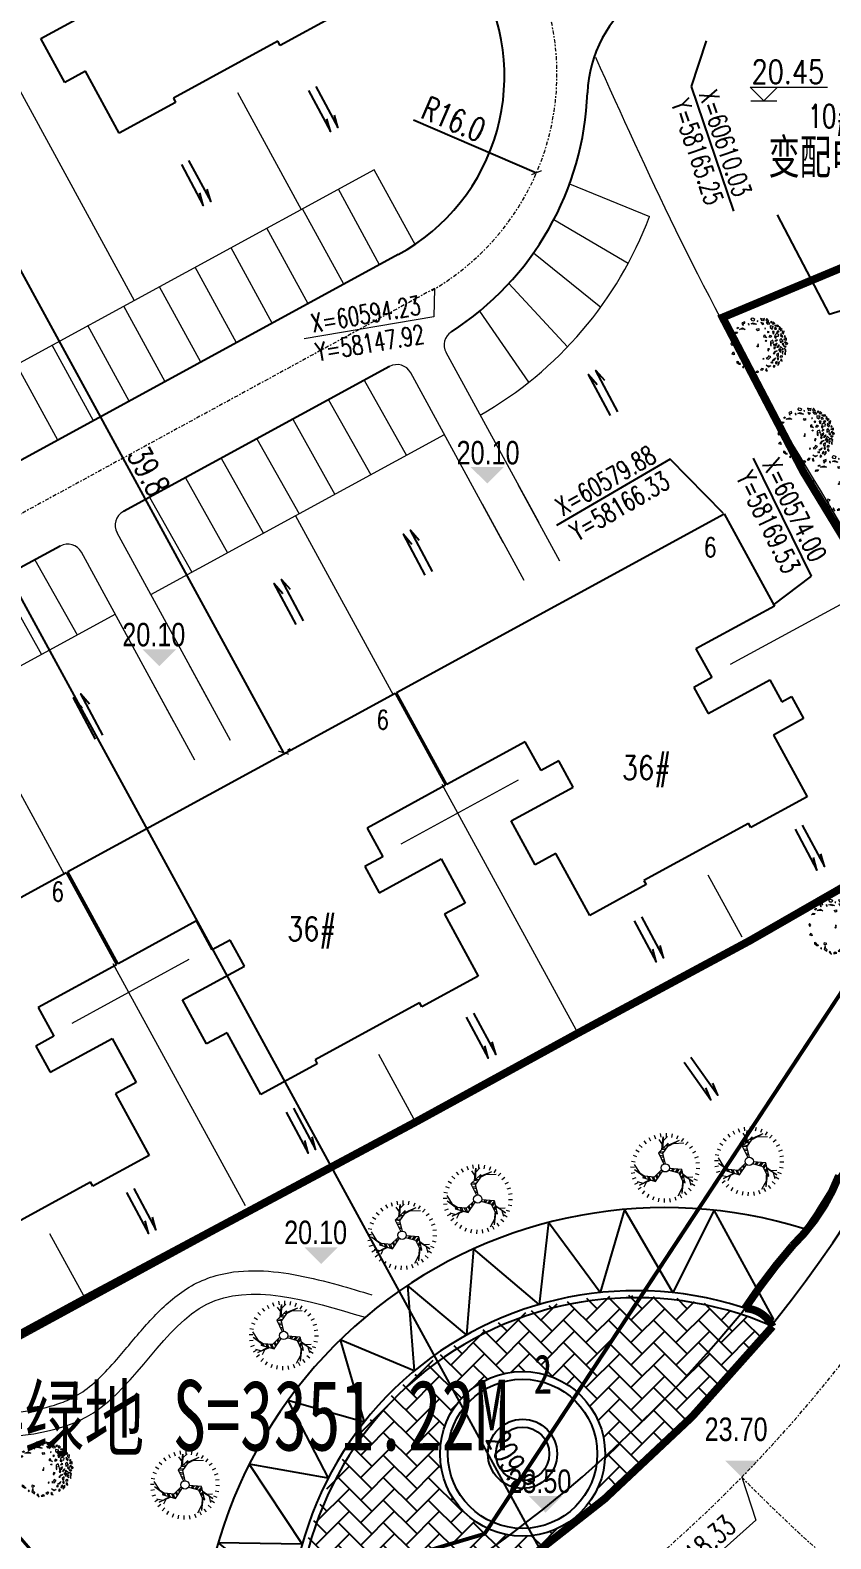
# Model space of a CAD drawing. Header units: inches. Extents: x 393 to 1582, y 246 to 1188.
# Drawn here: x 1086.1 to 1137.2, y 723.6 to 819.9 of the extents above; entities that cross this region are included whole.
import ezdxf

# ---------------------------------------------------------------- set-up
doc = ezdxf.new("R2010")
doc.units = ezdxf.units.IN
doc.header["$MEASUREMENT"] = 0
for name, pattern in [('ACAD_ISO10W100', [18.5, 12, -3, 0.5, -3]), ('CENTERX2', [4, 2.5, -0.5, 0.5, -0.5]), ('DASHED2', [0.375, 0.25, -0.125]), ('DOTE', [2.42, 2, -0.2, 0.02, -0.2])]:
    doc.linetypes.add(name, pattern=pattern)
for name, color, linetype in [('buildcoor', 7, 'Continuous'), ('DIM', 4, 'Continuous'), ('drain', 4, 'Continuous'), ('ELEV', 1, 'Continuous'), ('JZ', 4, 'Continuous'), ('LAWN', 3, 'Continuous'), ('PUB_TEXT', 7, 'Continuous'), ('roadradiu', 3, 'Continuous'), ('YSX', 7, 'Continuous'), ('公共绿地', 3, 'Continuous'), ('外墙', 42, 'Continuous'), ('建筑层数', 7, 'Continuous'), ('绿化', 3, 'Continuous'), ('车库边线', 4, 'DOTE')]:
    doc.layers.add(name, color=color, linetype=linetype)
for name, color, linetype, lineweight in [('buildelev', 2, 'Continuous', 20), ('HATCH', 64, 'Continuous', 9), ('jz1', 40, 'Continuous', 40), ('parking', 30, 'Continuous', 18), ('ROAD', 1, 'Continuous', 25), ('ROAD-CENTER', 7, 'CENTERX2', 18), ('ROAD-ZB', 4, 'Continuous', 15), ('walk', 2, 'Continuous', 18), ('围墙', 75, 'FENCELINE1', 15), ('建筑型号', 2, 'Continuous', 18), ('树', 84, 'Continuous', 15)]:
    doc.layers.add(name, color=color, linetype=linetype, lineweight=lineweight)
doc.styles.add('_HZTXT', font='txt.shx', dxfattribs={"width": 0.8, "bigfont": 'hztxt.shx'})
doc.styles.add('DIM_FONT', font='SIMPLEX.shx', dxfattribs={"width": 0.8})
doc.styles.add('FLS', font='', dxfattribs={"width": 0.8})
doc.styles.add('HZ', font='simplex.shx', dxfattribs={"width": 0.7, "bigfont": 'hztxt.shx'})
doc.styles.add('RO', font='romans.shx', dxfattribs={"width": 0.8})
doc.styles.add('宋体', font='', dxfattribs={"width": 0.7, "height": 1000})
doc.styles.get('FLS').set_extended_font_data('创艺繁隶书')
doc.styles.get('宋体').set_extended_font_data('SimSun')
doc.linetypes.add('FENCELINE1', pattern='A,0.25,-0.1,[133,ltypeshp.shx,S=0.1,R=0,X=-0.1,Y=0],-0.1,1', length=1.45)
doc.dimstyles.new('NORMAL', dxfattribs={"dimtxt": 1.5, "dimasz": 0.3, "dimexe": 0.5, "dimexo": 0.3, "dimgap": 0.3, "dimtad": 1, "dimdec": 1, "dimzin": 1, "dimdsep": 46, "dimtxsty": 'HZ', "dimblk": 'ARCHTICK', "dimcen": 0, "dimclrt": 256, "dimadec": 0, "dimazin": 0, "dimtfac": 1, "dimtdec": 1, "dimtofl": 0, "dimtmove": 0, "dimatfit": 3, "dimldrblk": 'ARCHTICK', "dimfxl": 1, "dimtolj": 2, "dimtzin": 0, "dimarcsym": 0})

# ---------------------------------------------------------------- blocks, each defined once
blk = doc.blocks.new('_ARCHTICK')
at = {"color": 0, "linetype": 'ByBlock', "const_width": 0.15}
blk.add_lwpolyline([(-0.5, -0.5), (0.5, 0.5)], dxfattribs=at)
blk = doc.blocks.new('*D108')
at = {"layer": 'DEFPOINTS', "color": 0, "ltscale": 0.3, "transparency": 16777216}
for p in [(1123.957, 1187.983), (1247.519, 525.406)]:
    blk.add_point(p, dxfattribs=at)
at = {"layer": 'roadradiu', "color": 0, "lineweight": -2, "ltscale": 0.3, "transparency": 16777216}
blk.add_line((1246.336, 531.746), (1247.519, 525.406), dxfattribs=at)
at = {"layer": 'roadradiu', "color": 0, "lineweight": -2, "ltscale": 0.3, "transparency": 16777216, "xscale": 0.3, "yscale": 0.3, "zscale": 0.3, "rotation": 280.5635434118076}
blk.add_blockref('_ARCHTICK', (1247.519, 525.406), dxfattribs=at)
at = {"layer": 'roadradiu', "ltscale": 0.3, "transparency": 16777216, "insert": (1247.905, 529.063), "char_height": 1.5, "attachment_point": 5, "rotation": 280.56354, "style": 'HZ'}
blk.add_mtext('\\A2;R674.0', dxfattribs=at)
blk = doc.blocks.new('*D188')
at = {"layer": 'DEFPOINTS', "color": 0, "ltscale": 0.3, "transparency": 16777216}
for p in [(1123.957, 1187.983), (1194.722, 517.708)]:
    blk.add_point(p, dxfattribs=at)
at = {"layer": 'roadradiu', "color": 0, "lineweight": -2, "ltscale": 0.3, "transparency": 16777216}
blk.add_line((1193.358, 530.623), (1194.722, 517.708), dxfattribs=at)
at = {"layer": 'roadradiu', "color": 0, "lineweight": -2, "ltscale": 0.3, "transparency": 16777216, "xscale": 0.3, "yscale": 0.3, "zscale": 0.3, "rotation": 276.0266870917976}
blk.add_blockref('_ARCHTICK', (1194.722, 517.708), dxfattribs=at)
at = {"layer": 'roadradiu', "ltscale": 0.3, "transparency": 16777216, "insert": (1194.709, 527.824), "char_height": 1.5, "attachment_point": 5, "rotation": 276.02669, "style": 'HZ'}
blk.add_mtext('\\A2;R674.0', dxfattribs=at)
blk = doc.blocks.new('psss')
at = {"layer": 'drain', "ltscale": 3}
for points in [[(-2.979, 0.527), (0.007, 0.531), (-0.808, 0.714)], [(-2.967, -0.004), (0, 0), (-0.815, 0.183)]]:
    blk.add_lwpolyline(points, dxfattribs=at)
blk = doc.blocks.new('A$C1C5E2274')
at = {"layer": 'HATCH'}
for p, q in [((2.833, 6.555), (3.25, 4.997)), ((3.247, 6.666), (3.664, 5.108)), ((3.661, 6.776), (4.078, 5.219)), ((4.075, 6.887), (4.492, 5.33)), ((4.489, 6.998), (4.839, 5.691)), ((4.903, 7.109), (5.142, 6.216)), ((1.177, 6.111), (1.492, 4.934)), ((1.591, 6.222), (2.008, 4.664)), ((2.005, 6.333), (2.422, 4.775)), ((2.419, 6.444), (2.836, 4.886)), ((4.826, 5.669), (6.151, 6.024)), ((5.129, 6.194), (6.04, 6.438)), ((4.704, 5.192), (6.261, 5.61)), ((4.814, 4.778), (6.372, 5.196)), ((4.925, 4.364), (6.483, 4.782)), ((5.036, 3.95), (6.594, 4.368)), ((5.147, 3.536), (6.705, 3.954)), ((5.258, 3.122), (6.816, 3.54)), ((5.369, 2.708), (6.927, 3.126)), ((5.879, 2.401), (7.038, 2.712))]:
    blk.add_line(p, q, dxfattribs=at)
at = {"layer": 'JZ'}
for p, q in [((5.195, 6.308), (4.655, 5.373)), ((1.975, 4.655), (1.04, 5.195)), ((6.308, 2.154), (5.373, 2.693)), ((2.693, 1.975), (2.154, 1.04))]:
    blk.add_line(p, q, dxfattribs=at)
for points in [[(4.975, 7.129), (5.796, 7.348), (6.015, 6.528), (5.195, 6.308)], [(0, 5.796), (0.821, 6.015), (1.04, 5.195), (0.22, 4.975)], [(1.975, 4.655), (4.655, 5.373), (5.373, 2.693), (2.693, 1.975)], [(2.634, 4.275), (4.275, 4.715), (4.715, 3.074), (3.074, 2.634)], [(6.308, 2.154), (7.129, 2.374), (7.348, 1.553), (6.528, 1.333)], [(1.333, 0.821), (2.154, 1.04), (2.374, 0.22), (1.553, 0)]]:
    blk.add_lwpolyline(points, close=True, dxfattribs=at)
for points in [[(4.715, 3.074), (2.634, 4.275)], [(4.275, 4.715), (3.074, 2.634)]]:
    blk.add_lwpolyline(points, dxfattribs=at)
at = {"layer": 'jz1'}
for points in [[(1.553, 0), (7.348, 1.553), (5.796, 7.348), (0, 5.796)], [(2.238, 4.504), (4.504, 5.111), (5.111, 2.845), (2.845, 2.238)]]:
    blk.add_lwpolyline(points, close=True, dxfattribs=at)
blk = doc.blocks.new('A$C45DD124F')
at = {"layer": 'YSX', "extrusion": (0, 0, -1), "xscale": 0.8000000000006148, "yscale": 0.7999999999992724, "zscale": -0.8, "rotation": 72.08396600042862}
blk.add_blockref('A$C1C5E2274', (-0.626, -1.182), dxfattribs=at)
blk = doc.blocks.new('t2')
for p, q in [((-1.27, 3.06), (-1.13, 2.72)), ((-0.72, 3.23), (-0.64, 2.88)), ((-0.15, 3.3), (-0.13, 2.95)), ((0.43, 3.28), (0.38, 2.92)), ((0.99, 3.16), (0.88, 2.81)), ((1.53, 2.93), (1.36, 2.62)), ((-2.93, 1.53), (-2.62, 1.36)), ((-2.62, 2.01), (-2.34, 1.79)), ((-1.63, 0.77), (-2.5, 1.58)), ((-2.5, 1.58), (-1.63, 0.89)), ((-2.3, 1.92), (-2.2, 1.35)), ((-2.24, 2.44), (-1.99, 2.17)), ((-1.78, 2.79), (-1.59, 2.49)), ((-1.73, 1.61), (-1.56, 0.32)), ((-1.53, 1.47), (-1.73, 1.61)), ((-1.34, 2.61), (-1.58, 1.52)), ((-1.24, 0.62), (-1.53, 1.47)), ((-1.34, 2.61), (-1.51, 1.47)), ((-1.44, 2), (-0.89, 2.82)), ((2.01, 2.62), (1.79, 2.34)), ((1.93, 1.14), (2.23, 1.63)), ((2.44, 2.24), (2.17, 1.99)), ((2.79, 1.78), (2.49, 1.59)), ((-3.28, 0.43), (-2.92, 0.38)), ((-3.16, 0.99), (-2.81, 0.88)), ((-1.95, 1.1), (-2.53, 1.12)), ((-1.56, 0.32), (-0.37, 0.11)), ((-0.31, 0.25), (-1.24, 0.62)), ((1.06, 1.19), (0.28, 0.27)), ((0.37, 0.14), (1.16, 0.76)), ((2.26, 0.7), (1.06, 1.19)), ((1.16, 0.76), (2.04, 0.59)), ((1.48, 1.02), (2.62, 1.38)), ((2.62, 1.38), (1.59, 0.97)), ((2.93, -0.14), (2.03, 0.57)), ((2.04, 0.59), (2.26, 0.7)), ((2.93, -0.14), (2.11, 0.61)), ((2.81, 1.03), (2.27, 1.23)), ((2.45, 0.24), (2.89, -0.64)), ((3.06, 1.27), (2.72, 1.13)), ((3.23, 0.72), (2.88, 0.64)), ((3.3, 0.15), (2.95, 0.13)), ((-3.3, -0.15), (-2.95, -0.13)), ((-3.23, -0.72), (-2.88, -0.64)), ((-3.06, -1.27), (-2.72, -1.13)), ((0.08, -1.38), (-0.51, -2.07)), ((-0.06, -0.39), (0.08, -1.38)), ((0.5, -1.51), (0.1, -0.38)), ((2.93, -1.53), (2.62, -1.36)), ((3.16, -0.99), (2.81, -0.88)), ((3.28, -0.43), (2.92, -0.38)), ((-2.79, -1.78), (-2.49, -1.59)), ((-2.44, -2.24), (-2.17, -1.99)), ((-2.01, -2.62), (-1.79, -2.34)), ((-1.02, -2.25), (-1.99, -2.18)), ((-1.59, -2.47), (-0.52, -2.05)), ((-1.59, -2.47), (-0.52, -2.13)), ((-1.53, -2.93), (-1.36, -2.62)), ((-0.99, -3.16), (-0.88, -2.81)), ((-0.53, -2.3), (0.5, -1.51)), ((-0.51, -2.07), (-0.53, -2.3)), ((-0.52, -2.95), (-0.07, -2.58)), ((0.14, -1.8), (-0.12, -2.95)), ((-0.12, -2.95), (0.04, -1.86)), ((0.03, -2.24), (0.29, -2.75)), ((0.72, -3.23), (0.64, -2.88)), ((1.27, -3.06), (1.13, -2.72)), ((1.78, -2.79), (1.59, -2.49)), ((2.24, -2.44), (1.99, -2.17)), ((2.62, -2.01), (2.34, -1.79)), ((-0.43, -3.28), (-0.38, -2.92)), ((0.15, -3.3), (0.13, -2.95))]:
    blk.add_line(p, q)
at = {"color": 0}
for p, q in [((-1.71, 1.46), (-1.64, 1.54)), ((-1.69, 1.3), (-1.53, 1.47)), ((-1.65, 0.98), (-1.44, 1.2)), ((-1.63, 0.82), (-1.39, 1.07)), ((-1.58, 0.5), (-1.3, 0.8)), ((-1.56, 0.34), (-1.25, 0.67)), ((-1.28, 0.27), (-1.03, 0.54)), ((-1.14, 0.24), (-0.91, 0.49)), ((-0.85, 0.19), (-0.66, 0.39)), ((-0.7, 0.16), (-0.54, 0.34)), ((0.49, 0.53), (0.57, 0.29)), ((0.59, 0.64), (0.67, 0.38)), ((0.78, 0.86), (0.88, 0.54)), ((0.88, 0.98), (0.99, 0.62)), ((1.07, 1.18), (1.21, 0.75)), ((1.22, 1.12), (1.35, 0.72)), ((1.52, 1), (1.62, 0.67)), ((1.67, 0.94), (1.76, 0.65)), ((1.97, 0.81), (2.04, 0.59)), ((2.12, 0.75), (2.15, 0.64)), ((0.21, -0.69), (-0.03, -0.64)), ((0.26, -0.83), (-0.01, -0.77)), ((0.36, -1.11), (0.03, -1.03)), ((0.41, -1.25), (0.05, -1.17)), ((0.49, -1.52), (0.05, -1.42)), ((-0.41, -2.21), (-0.52, -2.19)), ((-0.28, -2.11), (-0.51, -2.06)), ((-0.02, -1.92), (-0.32, -1.85)), ((0.11, -1.82), (-0.23, -1.74)), ((0.36, -1.62), (-0.05, -1.53))]:
    blk.add_line(p, q, dxfattribs=at)
blk.add_circle((0, 0), 0.397)
at = {"style": 'DIM_FONT', "width": 0.8, "flags": 9}
for tag in ['XSIZE', 'YSIZE']:
    blk.add_attdef(tag, (0, 0), '', height=0.000997, rotation=122.3352, dxfattribs=at)
blk = doc.blocks.new('GPPMTR01')
at = {"color": 0, "linetype": 'ByBlock'}
for points in [[(0.005, 0.559), (-0.005, 0.523), (0.016, 0.511), (0.051, 0.519)], [(-0.412, 0.305), (-0.364, 0.304), (-0.367, 0.328), (-0.343, 0.337), (-0.374, 0.364), (-0.382, 0.335)], [(-0.354, 0.404), (-0.335, 0.371), (-0.312, 0.378), (-0.293, 0.408)], [(-0.304, 0.31), (-0.343, 0.272), (-0.298, 0.279)], [(-0.298, 0.355), (-0.259, 0.362), (-0.24, 0.402), (-0.263, 0.4), (-0.275, 0.378)], [(-0.263, 0.454), (-0.27, 0.431), (-0.248, 0.431), (-0.243, 0.447)], [(-0.215, 0.443), (-0.218, 0.456), (-0.242, 0.475), (-0.199, 0.486), (-0.199, 0.449)], [(-0.215, 0.295), (-0.215, 0.276), (-0.206, 0.283)], [(-0.166, 0.433), (-0.207, 0.386), (-0.18, 0.371), (-0.137, 0.387), (-0.147, 0.409), (-0.165, 0.407)], [(-0.173, 0.469), (-0.151, 0.518), (-0.12, 0.516), (-0.128, 0.487), (-0.144, 0.498), (-0.151, 0.48), (-0.145, 0.47)], [(-0.123, 0.314), (-0.144, 0.295), (-0.135, 0.287), (-0.115, 0.295)], [(-0.127, 0.461), (-0.133, 0.429), (-0.111, 0.428), (-0.096, 0.459)], [(-0.106, 0.53), (-0.073, 0.496), (-0.058, 0.515), (-0.035, 0.504), (-0.038, 0.545), (-0.064, 0.53)], [(-0.079, 0.401), (-0.097, 0.371), (-0.064, 0.359), (-0.049, 0.371)], [(-0.032, 0.317), (-0.058, 0.295), (-0.043, 0.264), (-0.023, 0.291)], [(-0.038, 0.477), (-0.055, 0.454), (-0.043, 0.424), (-0.032, 0.439)], [(0.007, 0.443), (-0.026, 0.412), (-0.02, 0.382), (0.016, 0.352), (0.045, 0.367), (0.01, 0.386), (0.034, 0.42)], [(0.01, 0.485), (0.042, 0.462), (0.084, 0.477), (0.066, 0.492), (0.042, 0.485)], [(0.045, 0.295), (0.042, 0.249), (0.105, 0.211), (0.119, 0.219), (0.069, 0.245), (0.096, 0.283)], [(0.084, 0.371), (0.072, 0.344), (0.081, 0.321), (0.084, 0.344)], [(0.105, 0.53), (0.084, 0.519), (0.099, 0.504), (0.114, 0.511)], [(0.158, 0.447), (0.096, 0.443), (0.105, 0.412), (0.146, 0.393), (0.155, 0.416), (0.14, 0.428)], [(0.128, 0.336), (0.137, 0.287), (0.114, 0.272), (0.146, 0.26), (0.158, 0.302)], [(0.131, 0.488), (0.137, 0.5), (0.134, 0.53), (0.173, 0.507), (0.146, 0.481)], [(0.179, 0.477), (0.229, 0.496), (0.25, 0.473), (0.223, 0.458), (0.22, 0.477), (0.202, 0.469), (0.199, 0.458)], [(0.205, 0.439), (0.179, 0.42), (0.194, 0.405), (0.226, 0.416)], [(0.199, 0.291), (0.179, 0.352), (0.211, 0.31)], [(0.214, 0.359), (0.274, 0.374), (0.291, 0.409), (0.282, 0.336), (0.247, 0.333)], [(0.268, 0.45), (0.253, 0.435), (0.241, 0.409), (0.274, 0.428)], [(0.25, 0.325), (0.241, 0.298), (0.312, 0.302), (0.282, 0.329)], [(0.315, 0.416), (0.306, 0.401), (0.318, 0.39), (0.348, 0.393)], [(0.321, 0.363), (0.306, 0.34), (0.327, 0.325), (0.356, 0.325), (0.327, 0.336)], [(0.351, 0.382), (0.348, 0.371), (0.368, 0.355), (0.392, 0.359)], [(0.386, 0.257), (0.368, 0.272), (0.365, 0.287), (0.377, 0.298), (0.401, 0.283)], [(-0.482, 0.014), (-0.506, 0.025), (-0.514, -0.024), (-0.506, -0.036), (-0.464, -0.036), (-0.47, -0.024), (-0.494, -0.017)], [(-0.482, 0.196), (-0.461, 0.207), (-0.432, 0.177), (-0.452, 0.154), (-0.494, 0.15), (-0.5, 0.177)], [(-0.446, 0.071), (-0.432, 0.055), (-0.414, 0.067)], [(-0.417, 0.109), (-0.411, 0.15), (-0.357, 0.188), (-0.369, 0.162)], [(-0.393, 0.241), (-0.408, 0.23), (-0.396, 0.226)], [(-0.283, 0.139), (-0.269, 0.181), (-0.239, 0.166), (-0.248, 0.139), (-0.263, 0.15)], [(-0.064, 0.207), (-0.085, 0.184), (-0.115, 0.203), (-0.115, 0.219), (-0.085, 0.207), (-0.052, 0.226)], [(-0.02, 0.033), (-0.035, 0.025), (-0.026, 0.017), (-0.014, 0.021)], [(-0.02, 0.188), (-0.008, 0.192), (0.001, 0.177), (-0.02, 0.169)], [(0.152, 0.162), (0.137, 0.139), (0.158, 0.12), (0.176, 0.128), (0.161, 0.143)], [(0.179, 0.272), (0.167, 0.245), (0.185, 0.238), (0.199, 0.253)], [(0.253, 0.268), (0.241, 0.226), (0.259, 0.177), (0.274, 0.203), (0.253, 0.219)], [(0.25, 0.086), (0.271, 0.063), (0.274, 0.021), (0.303, 0.052), (0.285, 0.109)], [(0.303, 0.268), (0.309, 0.219), (0.336, 0.215), (0.351, 0.234)], [(0.348, 0.173), (0.377, 0.128), (0.356, 0.097), (0.354, 0.128)], [(0.401, 0.207), (0.383, 0.219), (0.365, 0.211), (0.368, 0.196), (0.392, 0.192)], [(0.401, 0.078), (0.398, 0.063), (0.374, 0.067), (0.377, 0.09)], [(0.428, 0.025), (0.431, -0.021), (0.377, -0.043), (0.41, -0.013)], [(0.431, 0.26), (0.419, 0.245), (0.436, 0.23), (0.466, 0.249)], [(0.422, 0.166), (0.419, 0.135), (0.439, 0.12), (0.451, 0.139)], [(0.442, 0.203), (0.451, 0.169), (0.487, 0.139), (0.472, 0.181)], [(0.451, 0.074), (0.469, 0.052), (0.484, 0.063), (0.472, 0.093)], [(-0.467, -0.131), (-0.464, -0.157), (-0.482, -0.154), (-0.485, -0.127)], [(-0.437, -0.131), (-0.429, -0.066), (-0.381, -0.04), (-0.408, -0.078)], [(-0.42, -0.26), (-0.432, -0.218), (-0.411, -0.188), (-0.402, -0.214), (-0.411, -0.229)], [(0.256, -0.013), (0.241, -0.028), (0.253, -0.04)], [(0.407, -0.119), (0.389, -0.138), (0.398, -0.176), (0.419, -0.154)], [(0.416, -0.218), (0.389, -0.233), (0.392, -0.271), (0.407, -0.248)], [(0.436, -0.066), (0.442, -0.097), (0.466, -0.097), (0.481, -0.074), (0.46, -0.078)], [(-0.266, -0.366), (-0.304, -0.374), (-0.283, -0.4), (-0.251, -0.393)], [(-0.115, -0.473), (-0.138, -0.438), (-0.106, -0.438), (-0.085, -0.446)], [(0.072, -0.48), (0.042, -0.461), (0.06, -0.45), (0.066, -0.454), (0.096, -0.454), (0.096, -0.438), (0.125, -0.442), (0.114, -0.461)], [(0.17, -0.286), (0.137, -0.317), (0.149, -0.336), (0.176, -0.321)], [(0.188, -0.431), (0.211, -0.423), (0.188, -0.408)], [(0.205, -0.332), (0.199, -0.343), (0.235, -0.378), (0.294, -0.359), (0.274, -0.34), (0.235, -0.351)], [(0.327, -0.305), (0.333, -0.328), (0.389, -0.313)]]:
    blk.add_lwpolyline(points, close=True, dxfattribs=at)
blk.add_circle((0, 0), 0.01, dxfattribs=at)
blk = doc.blocks.new('*D365')
at = {"layer": 'DEFPOINTS', "color": 0, "ltscale": 0.3, "transparency": 16777216}
for p in [(1103.751, 817.156), (1118.449, 810.834)]:
    blk.add_point(p, dxfattribs=at)
at = {"layer": 'roadradiu', "color": 0, "lineweight": -2, "ltscale": 0.3, "transparency": 16777216}
blk.add_line((1110.606, 814.207), (1118.449, 810.834), dxfattribs=at)
at = {"layer": 'roadradiu', "color": 0, "lineweight": -2, "ltscale": 0.3, "transparency": 16777216, "xscale": 0.5, "yscale": 0.5, "zscale": 0.5, "rotation": 336.7283658673451}
blk.add_blockref('_ARCHTICK', (1118.449, 810.834), dxfattribs=at)
at = {"layer": 'roadradiu', "ltscale": 0.3, "transparency": 16777216, "insert": (1113.157, 814.253), "char_height": 1.5, "attachment_point": 5, "rotation": 336.72837, "style": 'HZ'}
blk.add_mtext('\\A2;R16.0', dxfattribs=at)
blk = doc.blocks.new('*D367')
at = {"layer": 'DEFPOINTS', "color": 0, "ltscale": 0.3, "transparency": 16777216}
for p in [(1102.7, 855.811), (1268.804, 491.93)]:
    blk.add_point(p, dxfattribs=at)
at = {"layer": 'roadradiu', "color": 0, "lineweight": -2, "ltscale": 0.3, "transparency": 16777216}
blk.add_line((1105.544, 849.58), (1102.7, 855.811), dxfattribs=at)
at = {"layer": 'roadradiu', "color": 0, "lineweight": -2, "ltscale": 0.3, "transparency": 16777216, "xscale": 0.5, "yscale": 0.5, "zscale": 0.5, "rotation": 114.5356906864757}
blk.add_blockref('_ARCHTICK', (1102.7, 855.811), dxfattribs=at)
at = {"layer": 'roadradiu', "ltscale": 0.3, "transparency": 16777216, "insert": (1105.285, 852.676), "char_height": 1.5, "attachment_point": 5, "rotation": 294.53569, "style": 'HZ'}
blk.add_mtext('\\A2;R400.0', dxfattribs=at)
blk = doc.blocks.new('*D368')
at = {"layer": 'DEFPOINTS', "color": 0, "ltscale": 0.3, "transparency": 16777216}
for p in [(1082.317, 845.798), (1268.804, 491.93)]:
    blk.add_point(p, dxfattribs=at)
at = {"layer": 'roadradiu', "color": 0, "lineweight": -2, "ltscale": 0.3, "transparency": 16777216}
blk.add_line((1085.511, 839.738), (1082.317, 845.798), dxfattribs=at)
at = {"layer": 'roadradiu', "color": 0, "lineweight": -2, "ltscale": 0.3, "transparency": 16777216, "xscale": 0.5, "yscale": 0.5, "zscale": 0.5, "rotation": 117.7890269071793}
blk.add_blockref('_ARCHTICK', (1082.317, 845.798), dxfattribs=at)
at = {"layer": 'roadradiu', "ltscale": 0.3, "transparency": 16777216, "insert": (1085.076, 842.815), "char_height": 1.5, "attachment_point": 5, "rotation": 297.78903, "style": 'HZ'}
blk.add_mtext('\\A2;R400.0', dxfattribs=at)
blk = doc.blocks.new('bg')
at = {"layer": 'buildelev'}
blk.add_line((403415.903, 597892.095), (403417.408, 597892.095), dxfattribs=at)
blk.add_lwpolyline([(403417.451, 597892.89), (403416.656, 597892.095), (403415.86, 597892.89), (403420.35, 597892.89)], dxfattribs=at)
blk = doc.blocks.new('*D307')
at = {"layer": 'DEFPOINTS', "color": 0, "ltscale": 0.3, "transparency": 16777216}
for p in [(1083.243, 808.76), (1102.308, 773.802), (1102.308, 773.802)]:
    blk.add_point(p, dxfattribs=at)
at = {"layer": 'DIM', "color": 0, "lineweight": -2, "ltscale": 0.3, "transparency": 16777216}
for p, q in [((1083.243, 808.76), (1102.308, 773.802)), ((1083.506, 808.904), (1083.682, 809)), ((1102.572, 773.946), (1102.747, 774.041))]:
    blk.add_line(p, q, dxfattribs=at)
at = {"layer": 'DIM', "color": 0, "lineweight": -2, "ltscale": 0.3, "transparency": 16777216, "xscale": 0.5, "yscale": 0.5, "zscale": 0.5}
for p, rotation in [((1083.243, 808.76), 118.6074258595378), ((1102.308, 773.802), 298.6074258595377)]:
    blk.add_blockref('_ARCHTICK', p, dxfattribs=dict(at, rotation=rotation))
at = {"layer": 'DIM', "ltscale": 0.3, "transparency": 16777216, "insert": (1093.697, 791.784), "char_height": 1.5, "attachment_point": 5, "rotation": 298.60743, "style": 'HZ'}
blk.add_mtext('\\A2;39.8', dxfattribs=at)
blk = doc.blocks.new('*D308')
at = {"layer": 'DEFPOINTS', "color": 0, "ltscale": 0.3, "transparency": 16777216}
for p in [(1065.674, 820.138), (1065.852, 820.235), (1166.289, 636.078)]:
    blk.add_point(p, dxfattribs=at)
at = {"layer": 'DIM', "color": 0, "lineweight": -2, "ltscale": 0.3, "transparency": 16777216}
for p, q in [((1065.589, 820.091), (1065.235, 819.898)), ((1166.111, 635.98), (1065.674, 820.138)), ((1166.026, 635.934), (1165.672, 635.741))]:
    blk.add_line(p, q, dxfattribs=at)
at = {"layer": 'DIM', "color": 0, "lineweight": -2, "ltscale": 0.3, "transparency": 16777216, "xscale": 0.5, "yscale": 0.5, "zscale": 0.5}
for p, rotation in [((1065.674, 820.138), 118.6074258595368), ((1166.111, 635.98), 298.6074258595368)]:
    blk.add_blockref('_ARCHTICK', p, dxfattribs=dict(at, rotation=rotation))
at = {"layer": 'DIM', "ltscale": 0.3, "transparency": 16777216, "insert": (1116.815, 728.562), "char_height": 1.5, "attachment_point": 5, "rotation": 298.60743, "style": 'HZ'}
blk.add_mtext('\\A2;209.8', dxfattribs=at)

msp = doc.modelspace()

# ---------------------------------------------------------------- hatches: boundary and pattern name
at = {"layer": '绿化'}
h = msp.add_hatch(dxfattribs=at)
h.set_pattern_fill('AR-HBONE', color=0, scale=0.01, style=0)
h.set_pattern_definition([(45, (-57035.98, -59790.7877), (1e-16, 1.436840979), [3.048, -1.016]), (135, (-57035.2616, -59790.0693), (1e-16, 1.436840979), [3.048, -1.016])])
edge = h.paths.add_edge_path(flags=16)
edge.add_arc((1117.554, 729.033), 5.264, 0, 360)
edge = h.paths.add_edge_path()
edge.add_arc((1124.507, 717.668), 21.471, 65.22954, 190.79073, ccw=False)
edge.add_arc((1067.063, 791.166), 85.618, 295.12465, 320.89562, ccw=False)

# ---------------------------------------------------------------- linework, layer by layer
at = {"layer": 'buildcoor', "color": 0, "ltscale": 0.3}
for points in [[(1129.273, 819.247), (1128.306, 816.339)], [(1128.306, 816.339), (1131.008, 808.386)], [(1133.806, 808.136), (1137.127, 801.802)], [(1137.127, 801.802), (1145.166, 804.237)], [(1126.981, 792.548), (1119.73, 788.308)], [(1130.345, 789.093), (1126.981, 792.548)], [(1135.994, 785.077), (1132.284, 792.613)], [(1133.553, 783.211), (1135.994, 785.077)]]:
    msp.add_lwpolyline(points, dxfattribs=at)
at = {"layer": 'ELEV', "color": 0}
for points in [[(1114.245, 792.04), (1116.367, 792.04), (1115.306, 790.98)], [(1093.322, 780.391), (1095.443, 780.391), (1094.383, 779.33)], [(1103.645, 742.225), (1105.766, 742.225), (1104.706, 741.164)], [(1130.475, 728.601), (1132.597, 728.601), (1131.536, 727.541)], [(1130.475, 728.601), (1132.597, 728.601), (1131.536, 727.541)], [(1117.957, 726.335), (1120.078, 726.335), (1119.017, 725.275)]]:
    msp.add_solid(points, dxfattribs=at)
at = {"layer": 'parking', "color": 0, "ltscale": 0.3}
for p, q in [((1108.086, 811.025), (1038.245, 772.934)), ((1110.72, 806.196), (1108.086, 811.025)), ((1120.557, 810.121), (1125.648, 808.03)), ((1108.437, 804.951), (1105.804, 809.78)), ((1106.155, 803.706), (1103.521, 808.535)), ((1103.872, 802.462), (1101.239, 807.29)), ((1119.557, 807.853), (1124.296, 805.049)), ((1101.589, 801.217), (1098.956, 806.045)), ((1118.258, 805.717), (1122.546, 802.257)), ((1099.307, 799.972), (1096.673, 804.8)), ((1097.024, 798.727), (1094.391, 803.555)), ((1116.673, 803.75), (1120.42, 799.706)), ((1094.742, 797.482), (1092.108, 802.311)), ((1114.816, 801.992), (1117.944, 797.448)), ((1092.459, 796.237), (1089.826, 801.066)), ((1090.177, 794.992), (1087.543, 799.821)), ((1087.894, 793.747), (1085.26, 798.576)), ((1107.455, 797.583), (1110.149, 792.786)), ((1105.173, 796.338), (1107.867, 791.541)), ((1102.89, 795.094), (1105.584, 790.296)), ((1100.607, 793.849), (1103.302, 789.051)), ((1098.325, 792.604), (1101.019, 787.806)), ((1096.042, 791.359), (1098.736, 786.562)), ((1093.76, 790.114), (1096.454, 785.317)), ((1086.44, 786.122), (1089.134, 781.325)), ((1084.158, 784.877), (1086.852, 780.08))]:
    msp.add_line(p, q, dxfattribs=at)
for points in [[(1093.843, 783.893), (1112.574, 794.108)], [(1072.86, 772.449), (1091.56, 782.648)]]:
    msp.add_lwpolyline(points, dxfattribs=at)
msp.add_arc((1102.709, 816.635), 24.5, 299.71911, 339.43733, dxfattribs=at)
at = {"layer": 'ROAD', "color": 0}
for p, q in [((1109.626, 805.6), (1044.483, 770.071)), ((1109.063, 798.458), (1092.087, 789.2)), ((1088.049, 786.997), (1071.105, 777.756))]:
    msp.add_line(p, q, dxfattribs=at)
for centre, radius, start, end in [((1103.402, 817.013), 13, 298.60743, 30.31966), ((1067.102, 790.376), 83, 320.85348, 335.92837), ((1067.102, 790.376), 83, 320.98339, 335.92837), ((1067.102, 790.376), 85, 271.59027, 335.92837)]:
    msp.add_arc(centre, radius, start, end, dxfattribs=at)
at = {"layer": 'ROAD', "color": 0, "ltscale": 0.3}
for centre, radius, start, end in [((1129.69, 815.64), 8, 125.71289, 177.88741), ((1102.709, 816.635), 19, 302.83778, 357.88741)]:
    msp.add_arc(centre, radius, start, end, dxfattribs=at)
at = {"layer": 'ROAD-CENTER', "color": 5, "ltscale": 0.1}
msp.add_line((1111.937, 803.443), (1031.872, 759.777), dxfattribs=at)
for centre, radius, start, end in [((1103.751, 817.156), 16, 300.0627, 14.78903), ((1067.102, 790.376), 90, 271.59027, 335.92837), ((1204.505, 798.811), 102, 224.32521, 270.04691)]:
    msp.add_arc(centre, radius, start, end, dxfattribs=at)
at = {"layer": 'ROAD-ZB', "color": 0, "ltscale": 0.3}
for points in [[(1111.937, 803.443), (1111.903, 801.634)], [(1111.903, 801.634), (1103.624, 800.215)], [(1131.536, 727.541), (1132.448, 724.791)], [(1125.563, 718.651), (1132.448, 724.791)]]:
    msp.add_lwpolyline(points, dxfattribs=at)
at = {"layer": 'walk', "color": 0, "ltscale": 0.3}
for p, q in [((1118.61, 788.472), (1112.676, 799.352)), ((1116.327, 787.227), (1110.42, 798.059)), ((1097.596, 777.011), (1091.688, 787.843)), ((1095.313, 775.766), (1089.405, 786.598))]:
    msp.add_line(p, q, dxfattribs=at)
at = {"layer": 'walk', "color": 0}
for p, q in [((1119.938, 786.037), (1117.282, 790.908)), ((1117.655, 784.792), (1114.999, 789.663)), ((1098.924, 774.576), (1096.267, 779.447)), ((1096.641, 773.331), (1093.985, 778.202))]:
    msp.add_line(p, q, dxfattribs=at)
at = {"layer": 'walk', "color": 0, "ltscale": 0.3}
msp.add_arc((1113.554, 799.831), 1, 122.83778, 208.60743, dxfattribs=at)
at = {"layer": 'walk', "color": 0}
for centre, start, end in [((1109.542, 797.58), 28.60743, 118.60743), ((1092.566, 788.322), 118.60743, 208.60743), ((1088.527, 786.119), 28.60743, 118.60743)]:
    msp.add_arc(centre, 1, start, end, dxfattribs=at)
at = {"layer": '公共绿地', "color": 0, "linetype": 'FENCELINE1', "ltscale": 0.1, "const_width": 0.5}
msp.add_lwpolyline([(1143.369, 833.107), (1135.907, 829.254), (1145.126, 807.775), (1130.32, 801.588), (1135.461, 791.745), (1139.947, 784.352)], dxfattribs=at)
for points in [[(1138.574, 765.543), (1132.07, 761.807), (1121.077, 755.887), (1110.729, 750.215), (1089.654, 738.941), (1047.08, 715.778), (1047.08, 715.778), (1047.321, 714.751), (1047.696, 712.491), (1054.3, 706.989, 0.011452), (1074.919, 707.745)], [(1074.919, 707.745), (1082.85, 708.884), (1085.606, 709.465), (1092.761, 711.474, 0.020351), (1102.809, 715.199, -0.112046), (1103.488, 713.569, 0.110958), (1133.503, 737.163, 0.277149), (1131.75, 738.322, -0.033443), (1134.779, 742.326), (1134.779, 742.326, 0.10684), (1137.744, 746.802, 0.036061)]]:
    msp.add_lwpolyline(points, format="xyb", dxfattribs=at)
at = {"layer": '围墙', "color": 0, "ltscale": 0.2}
for p, q in [((1082.385, 821.734), (1092.778, 802.676)), ((1099.36, 815.956), (1103.433, 808.487)), ((1103.061, 788.92), (1109.291, 777.496)), ((1130.824, 779.444), (1139.853, 784.368)), ((1082.078, 777.477), (1088.309, 766.053)), ((1109.809, 767.983), (1117.304, 772.07)), ((1112.403, 771.79), (1121.077, 755.887)), ((1129.378, 766.012), (1131.54, 762.049)), ((1047.192, 715.465), (1138.726, 765.386)), ((1088.827, 756.54), (1096.289, 760.609)), ((1091.421, 760.346), (1099.848, 744.896)), ((1108.364, 754.551), (1110.729, 750.215)), ((1087.382, 743.108), (1089.654, 738.941))]:
    msp.add_line(p, q, dxfattribs=at)
msp.add_open_spline([(1122.203, 818.207), (1125.496, 810.916), (1131.947, 796.632), (1146.425, 775.942), (1140.344, 767.61), (1138.65, 765.281)], degree=3, knots=[0, 0, 0, 0, 25.223107, 49.408089, 60.457638, 60.457638, 60.457638, 60.457638], dxfattribs=at)
at = {"layer": '外墙', "color": 2, "ltscale": 0.1}
for p, q in [((1086.817, 819.398), (1090.767, 821.553)), ((1105.692, 820.922), (1102.092, 818.959)), ((1088.349, 816.589), (1086.817, 819.398)), ((1101.948, 819.222), (1095.276, 815.583)), ((1102.092, 818.959), (1101.948, 819.222)), ((1089.666, 817.307), (1088.349, 816.589)), ((1091.82, 813.357), (1089.666, 817.307)), ((1095.42, 815.32), (1091.82, 813.357)), ((1095.276, 815.583), (1095.42, 815.32)), ((1109.517, 777.651), (1130.412, 789.047)), ((1130.412, 789.047), (1133.62, 783.165)), ((1133.62, 783.165), (1128.616, 780.436)), ((1128.616, 780.436), (1129.621, 778.592)), ((1129.621, 778.592), (1128.48, 777.97)), ((1129.39, 776.302), (1133.34, 778.456)), ((1133.34, 778.456), (1134.106, 777.052)), ((1088.535, 766.208), (1109.43, 777.604)), ((1109.43, 777.604), (1112.637, 771.721)), ((1112.725, 771.769), (1109.517, 777.651)), ((1128.48, 777.97), (1129.39, 776.302)), ((1134.106, 777.052), (1134.721, 777.387)), ((1134.721, 777.387), (1135.487, 775.982)), ((1135.487, 775.982), (1133.556, 774.929)), ((1117.729, 774.499), (1112.725, 771.769)), ((1118.735, 772.655), (1117.729, 774.499)), ((1133.556, 774.929), (1135.71, 770.978)), ((1119.876, 773.277), (1118.735, 772.655)), ((1120.786, 771.609), (1119.876, 773.277)), ((1112.637, 771.721), (1107.633, 768.992)), ((1116.835, 769.455), (1120.786, 771.609)), ((1135.71, 770.978), (1132.111, 769.015)), ((1107.633, 768.992), (1108.639, 767.149)), ((1118.367, 766.645), (1116.835, 769.455)), ((1131.967, 769.278), (1125.295, 765.639)), ((1132.111, 769.015), (1131.967, 769.278)), ((1108.639, 767.149), (1107.498, 766.526)), ((1108.407, 764.858), (1112.358, 767.013)), ((1112.358, 767.013), (1113.89, 764.203)), ((1119.684, 767.364), (1118.367, 766.645)), ((1121.839, 763.413), (1119.684, 767.364)), ((1067.543, 754.751), (1088.437, 766.146)), ((1088.437, 766.146), (1091.645, 760.264)), ((1091.743, 760.326), (1088.535, 766.208)), ((1107.498, 766.526), (1108.407, 764.858)), ((1125.438, 765.376), (1121.839, 763.413)), ((1125.295, 765.639), (1125.438, 765.376)), ((1113.89, 764.203), (1112.573, 763.485)), ((1096.747, 763.055), (1091.743, 760.326)), ((1097.753, 761.211), (1096.747, 763.055)), ((1112.573, 763.485), (1114.728, 759.535)), ((1098.894, 761.834), (1097.753, 761.211)), ((1099.804, 760.166), (1098.894, 761.834)), ((1091.645, 760.264), (1086.641, 757.535)), ((1095.853, 758.011), (1099.804, 760.166)), ((1114.728, 759.535), (1111.128, 757.571)), ((1086.641, 757.535), (1087.646, 755.692)), ((1097.385, 755.202), (1095.853, 758.011)), ((1110.985, 757.835), (1104.313, 754.196)), ((1111.128, 757.571), (1110.985, 757.835)), ((1087.646, 755.692), (1086.505, 755.069)), ((1087.415, 753.401), (1091.366, 755.556)), ((1091.366, 755.556), (1092.898, 752.746)), ((1098.702, 755.92), (1097.385, 755.202)), ((1100.857, 751.969), (1098.702, 755.92)), ((1086.505, 755.069), (1087.415, 753.401)), ((1104.456, 753.933), (1100.857, 751.969)), ((1104.313, 754.196), (1104.456, 753.933)), ((1092.898, 752.746), (1091.581, 752.028)), ((1091.581, 752.028), (1093.735, 748.077)), ((1093.735, 748.077), (1090.136, 746.114)), ((1089.992, 746.378), (1083.32, 742.739)), ((1090.136, 746.114), (1089.992, 746.378))]:
    msp.add_line(p, q, dxfattribs=at)
at = {"layer": '树', "color": 0}
msp.add_lwpolyline([(1135.907, 829.254), (1145.126, 807.775), (1130.193, 801.535)], dxfattribs=at)
msp.add_open_spline([(1082.023, 731.52), (1082.414, 731.531), (1082.8, 731.542), (1083.941, 731.585), (1084.678, 731.626), (1086.211, 731.792), (1086.99, 731.933), (1088.065, 732.267), (1088.417, 732.404), (1088.956, 732.668), (1089.156, 732.781), (1089.733, 733.151), (1090.117, 733.464), (1090.889, 734.197), (1091.274, 734.615), (1092.238, 735.722), (1092.82, 736.444), (1094.066, 737.858), (1094.732, 738.553), (1095.899, 739.444), (1096.32, 739.717), (1097.231, 740.169), (1097.703, 740.34), (1099.012, 740.675), (1099.859, 740.745), (1101.553, 740.703), (1102.402, 740.592), (1104.097, 740.267), (1104.944, 740.053), (1106.509, 739.617), (1107.228, 739.401), (1107.937, 739.188)], degree=3, knots=[0, 0, 0, 0, 1.10569, 1.10569, 3.317071, 3.317071, 5.960389, 5.960389, 7.367622, 7.367622, 8.252616, 8.252616, 10.022605, 10.022605, 11.792593, 11.792593, 14.404399, 14.404399, 17.016204, 17.016204, 18.32943, 18.32943, 19.642656, 19.642656, 21.917753, 21.917753, 24.192851, 24.192851, 26.467949, 26.467949, 28.420623, 28.420623, 28.420623, 28.420623], dxfattribs=at)
msp.add_spline([(1082.066, 730.021), (1090.169, 731.648), (1097.419, 738.588), (1107.505, 737.751)], degree=3, dxfattribs=at)
at = {"layer": '绿化', "color": 0}
msp.add_lwpolyline([(1133.596, 737.615), (1129.771, 744.592), (1127.138, 739.325), (1124.051, 744.64), (1122.503, 739.333), (1119.205, 743.803), (1118.619, 738.574), (1114.421, 742.115), (1113.987, 736.633), (1110.208, 739.781), (1110.649, 734.336), (1105.921, 736.314), (1107.455, 731.058), (1102.574, 732.433), (1105.156, 727.49), (1100.106, 728.363), (1103.503, 723.265), (1098.136, 723.346), (1103.231, 719.23), (1097.021, 717.06), (1102.769, 715.643)], dxfattribs=at)
for radius in [5.264, 4.764, 2.207, 1.707]:
    msp.add_circle((1117.554, 729.033), radius, dxfattribs=at)
for centre, radius, start, end in [((1126.666, 715.042), 29.713, 72.64236, 184.02153), ((1124.781, 717.372), 22.079, 66.46793, 190.12661), ((1124.781, 717.372), 21.629, 66.46793, 190.12661), ((1067.102, 790.376), 83, 296.19124, 320.85348)]:
    msp.add_arc(centre, radius, start, end, dxfattribs=at)
at = {"layer": '车库边线', "color": 0, "linetype": 'DASHED2', "const_width": 0.25}
msp.add_lwpolyline([(1164.639, 799.154), (1115.13, 723.925), (1115.13, 723.925), (1115.13, 723.925), (1060.009, 707.553), (984.103, 837.349)], dxfattribs=at)

# ---------------------------------------------------------------- block references
at = {"layer": 'buildelev', "color": 0, "linetype": 'Continuous', "xscale": 1.099999999998545, "yscale": 1.099999999998545, "zscale": 1.1}
msp.add_blockref('bg', (-442625.376, -656865.886), dxfattribs=at)
at = {"layer": 'LAWN', "color": 0, "extrusion": (0, 0, -1), "xscale": 1.469664000028643, "yscale": 1.469663999858312, "zscale": -1.469664, "rotation": 225.9211086577906}
msp.add_blockref('A$C45DD124F', (-1082.073, 727.565), dxfattribs=at)
at = {"layer": 'ROAD', "color": 0}
for p, rotation in [((1105.3, 813.464), 298.1159561207378), ((1097.186, 808.739), 298.1159561207378), ((1136.341, 766.296), 298.1159561207378), ((1126.082, 760.448), 298.1159561207378), ((1115.368, 754.289), 298.1159561207378), ((1129.578, 751.628), 305.3281492657285), ((1103.88, 748.224), 298.1159561207378), ((1093.694, 743.098), 298.1159561207378)]:
    msp.add_blockref('psss', p, dxfattribs=dict(at, rotation=rotation))
at = {"layer": 'ROAD', "color": 0, "xscale": -1, "rotation": 298.0627728639287}
for p in [(1121.765, 797.953), (1109.949, 787.757), (1101.715, 784.608), (1088.908, 777.294)]:
    msp.add_blockref('psss', p, dxfattribs=at)
at = {"layer": '树'}
for name, p, xscale, yscale, zscale, rotation in [('GPPMTR01', (1132.554, 799.747), 3.485684247348809, 3.485684247345489, 3.485684247348809, 300.5404110417522), ('GPPMTR01', (1135.539, 794.014), 3.485684247348809, 3.485684247345489, 3.485684247348809, 300.5404110417522), ('GPPMTR01', (1137.739, 790.952), 3.485684247348809, 3.485684247345489, 3.485684247348809, 300.5404110417522), ('GPPMTR01', (1137.518, 762.637), 3.485684247348809, 3.485684247345489, 3.485684247348809, 300.5404110417522), ('t2', (1132.015, 747.712), 0.6671807999634088, 0.6671807998791337, 0.6671808000000001, 66.027374180966), ('t2', (1126.662, 747.293), 0.6671807999634088, 0.6671807998791337, 0.6671808000000001, 66.027374180966), ('t2', (1114.699, 745.3), 0.6671807999634088, 0.6671807998791337, 0.6671808000000001, 66.027374180966), ('t2', (1109.871, 742.992), 0.6671807999634088, 0.6671807998791337, 0.6671808000000001, 66.027374180966), ('t2', (1102.315, 736.595), 0.6671807999634088, 0.6671807998791337, 0.6671808000000001, 66.027374180966), ('GPPMTR01', (1086.968, 727.997), 3.485684247348809, 3.485684247345489, 3.485684247348809, 300.5404110417522), ('t2', (1096.019, 727.05), 0.6671807999634088, 0.6671807998791337, 0.6671808000000001, 66.027374180966)]:
    msp.add_blockref(name, p, dxfattribs=dict(at, xscale=xscale, yscale=yscale, zscale=zscale, rotation=rotation))

# ---------------------------------------------------------------- texts
at = {"color": 0, "lineweight": -3, "style": 'HZ', "width": 0.7}
msp.add_text('10#', height=1.5, dxfattribs=at).set_placement((1135.769, 813.696))
at = {"layer": 'buildcoor', "color": 0, "ltscale": 0.3, "style": 'HZ', "width": 0.7}
for s, rotation, p in [('X=60610.03', 288.77, (1128.783, 815.868)), ('Y=58165.25', 288.77, (1127.022, 815.269)), ('X=60579.88', 30.32, (1120.097, 788.87)), ('Y=58169.53', 296.22, (1131.149, 791.386)), ('X=60574.00', 296.22, (1132.818, 792.208)), ('Y=58166.33', 30.32, (1121.036, 787.264))]:
    msp.add_text(s, height=1.2, rotation=rotation, dxfattribs=at).set_placement(p)
at = {"layer": 'buildelev', "color": 0, "style": 'RO', "width": 0.8}
msp.add_text('20.45', height=1.5, dxfattribs=at).set_placement((1132.167, 816.527))
at = {"layer": 'ELEV', "color": 0, "style": 'FLS', "width": 0.8}
for s, p in [('20.10', (1113.347, 792.204)), ('20.10', (1092.019, 780.589)), ('20.10', (1102.343, 742.423)), ('23.70', (1129.172, 729.851)), ('23.70', (1129.172, 729.851)), ('23.50', (1116.654, 726.534))]:
    msp.add_text(s, height=1.5, dxfattribs=at).set_placement(p)
at = {"layer": 'PUB_TEXT', "color": 0, "style": '_HZTXT', "width": 0.8}
msp.add_text('变配电房', height=2.5, rotation=359.86732, dxfattribs=at).set_placement((1133.234, 810.517))
at = {"layer": 'ROAD-ZB', "color": 0, "ltscale": 0.3, "style": 'HZ', "width": 0.7}
for s, height, rotation, p in [('X=60594.23', 1.2, 9.72, (1104.165, 800.612)), ('Y=58147.92', 1.2, 9.72, (1104.479, 798.779)), ('X=60518.33', 1.3, 41.73113, (1125.565, 719.156))]:
    msp.add_text(s, height=height, rotation=rotation, dxfattribs=at).set_placement(p)
at = {"layer": '公共绿地', "color": 0, "linetype": 'ACAD_ISO10W100', "ltscale": 0.02, "style": '宋体', "width": 0.7}
for s, height, p in [('2', 2.5, (1118.26, 732.881)), ('公共绿地', 4, (1078.141, 729.271)), ('S=3351.22M', 4.5, (1095.238, 729.239))]:
    msp.add_text(s, height=height, rotation=0.05345, dxfattribs=at).set_placement(p)
at = {"layer": '建筑型号', "color": 0, "style": '_HZTXT', "width": 0.8}
for p in [(1123.894, 772.09, -0.937), (1102.534, 761.798, -0.937)]:
    msp.add_text('36#', height=1.5, dxfattribs=at).set_placement(p)
at = {"layer": '建筑层数', "color": 0, "style": 'DIM_FONT', "width": 0.8}
for p in [(1129.113, 786.312), (1108.223, 775.299), (1087.489, 764.326)]:
    msp.add_text('6', height=1.2, dxfattribs=at).set_placement(p)

# ---------------------------------------------------------------- dimensions: what is measured, and where the dimension line sits
at = {"layer": 'DIM', "color": 0, "ltscale": 0.3}
for p1, p2, distance, picture, middle in [((1166.289, 636.078), (1065.852, 820.235), 0.203, '*D308', (1116.815, 728.562)), ((1083.243, 808.76), (1102.308, 773.802), 0, '*D307', (1093.697, 791.784))]:
    dim = msp.add_aligned_dim(p1=p1, p2=p2, distance=distance, dimstyle='NORMAL', override={"dimasz": 0.5, "dimzin": 0}, dxfattribs=at)
    dim.commit()
    dim.dimension.update_dxf_attribs({"geometry": picture, "text_midpoint": middle})
at = {"layer": 'roadradiu', "color": 0, "ltscale": 0.3}
for center, mpoint, override, picture, middle in [((1123.957, 1187.983), (1247.519, 525.406), {"dimzin": 0}, '*D108', (1246.873, 528.871)), ((1123.957, 1187.983), (1194.722, 517.708), {"dimzin": 0}, '*D188', (1193.665, 527.714)), ((1268.804, 491.93), (1102.7, 855.811), {"dimasz": 0.5, "dimzin": 0}, '*D367', (1104.33, 852.24)), ((1268.804, 491.93), (1082.317, 845.798), {"dimasz": 0.5, "dimzin": 0}, '*D368', (1084.147, 842.326)), ((1103.751, 817.156), (1118.449, 810.834), {"dimasz": 0.5, "dimzin": 0}, '*D365', (1112.742, 813.289))]:
    dim = msp.add_radius_dim(center=center, mpoint=mpoint, dimstyle='NORMAL', override=override, dxfattribs=at)
    dim.commit()
    dim.dimension.update_dxf_attribs({"geometry": picture, "text_midpoint": middle, "dimtype": 164})

doc.saveas('drawing.dxf')
